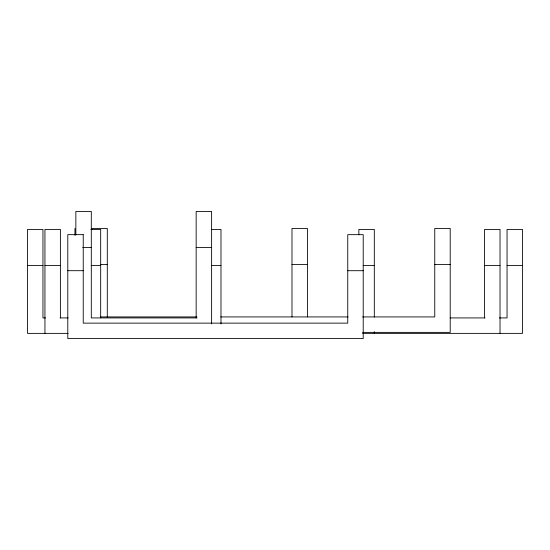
<?xml version="1.0" encoding="UTF-8"?>
<svg xmlns="http://www.w3.org/2000/svg" width="550" height="550" viewBox="0 0 550 550"><rect width="100%" height="100%" fill="white"/><g stroke="black" fill="none" stroke-linecap="round" stroke-linejoin="round"><path stroke-width="0.82" d="M90.908 229.446L100.677 229.446L100.677 317.921M211.551 229.446L220.99 229.446L220.99 323.923M82.72 247.466L91.3 247.466M196.164 247.466L211.613 247.466M100.43 264.502L107.298 264.502M291.988 264.502L307.443 264.502M434.754 264.502L450.209 264.502M27.5 265.492L42.948 265.492M44.942 265.492L60.39 265.492M91.238 265.492L100.677 265.492M211.551 265.492L220.99 265.492M363.151 265.492L374.309 265.492M484.578 265.492L500.026 265.492M507.052 265.492L522.5 265.492M67.787 270.696L83.236 270.696M347.758 270.703L363.213 270.703M100.712 316.924L196.886 316.924M220.688 316.924L348.026 316.924M362.622 316.924L434.754 316.924L434.754 228.449L450.209 228.449L450.209 332.379L362.622 332.379M45.526 317.921L42.948 317.921L42.948 229.446L27.5 229.446L27.5 333.376L68.124 333.376M60.101 317.921L68.124 317.921M197.017 317.921L91.3 317.921L91.3 211.42L75.852 211.42L75.852 235.001M450.23 317.921L485.059 317.921M499.331 317.921L507.052 317.921L507.052 229.446L522.5 229.446L522.5 333.376L362.643 333.376M500.026 333.376L500.026 229.446L484.578 229.446L484.578 317.921M374.309 317.048L374.309 229.446L358.861 229.446L358.861 234.754M374.309 331.657L374.309 333.376M307.443 316.91L307.443 228.449L291.988 228.449L291.988 316.924M211.613 323.923L211.613 211.42L196.164 211.42L196.164 317.921M107.298 316.924L107.298 228.449L91.85 228.449L91.85 229.439M74.951 228.449L74.951 235.331M60.39 317.921L60.39 229.446L44.942 229.446L44.942 333.376M83.236 234.644L67.787 234.644L67.787 338.58L363.213 338.58L363.213 234.651L347.758 234.651L347.758 323.132L83.236 323.132L83.236 234.644"/></g></svg>
